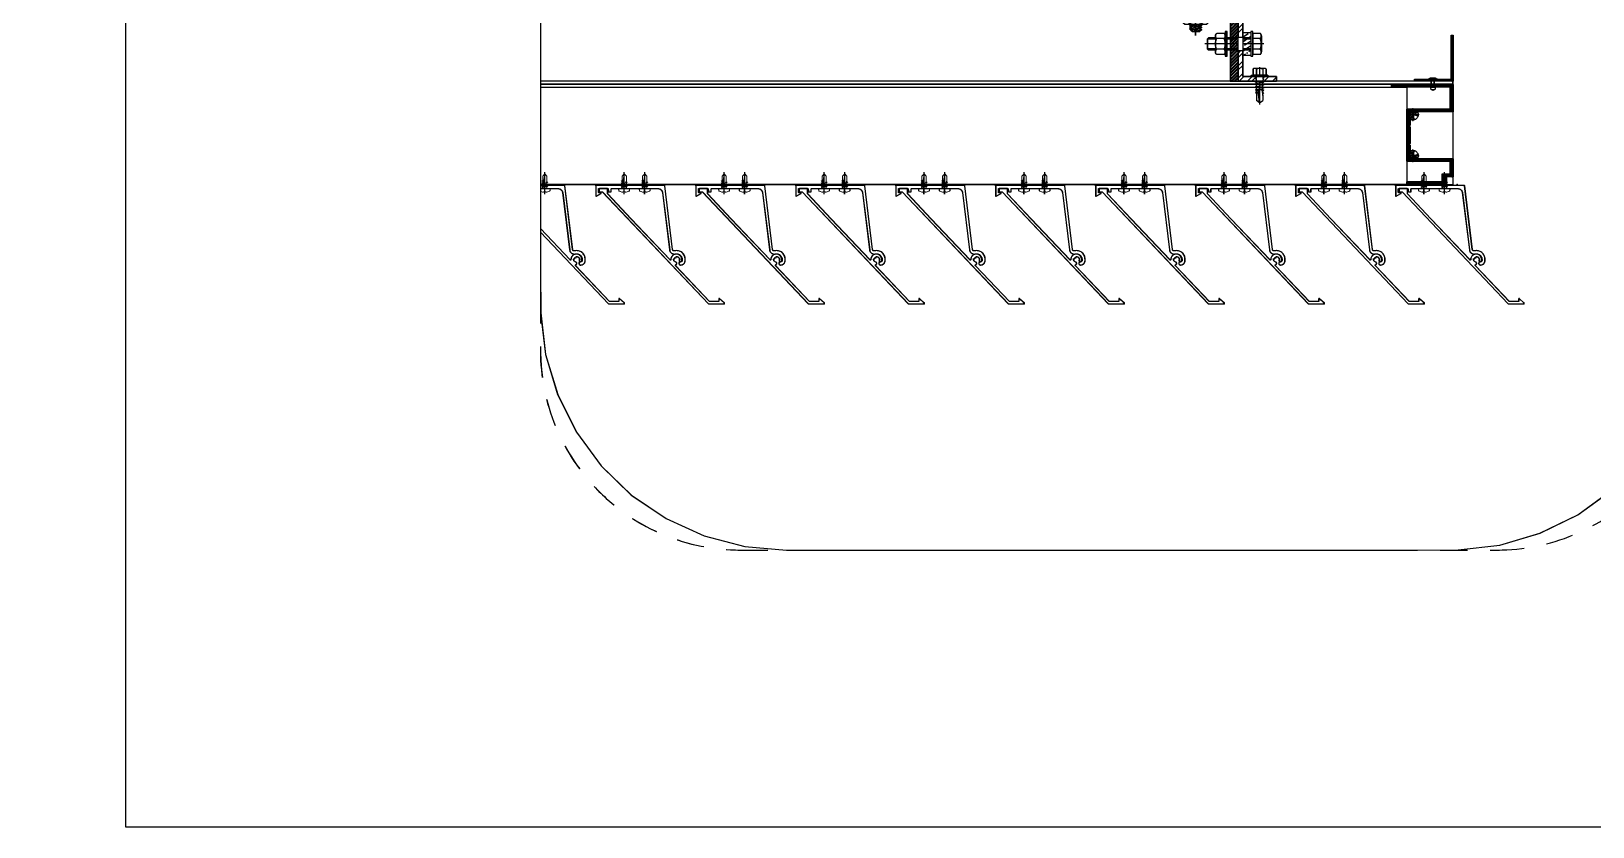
# Model space of a CAD drawing. Header units: millimetres. Extents: x -4391136 to -1798569, y -886572 to -291056.
# Drawn here: x -2094128 to -2093113, y -387068 to -386550 of the extents above; entities that cross this region are included whole.
import ezdxf
from ezdxf.xclip import XClip

# ---------------------------------------------------------------- set-up
doc = ezdxf.new("R2010")
doc.units = ezdxf.units.MM
doc.header["$XCLIPFRAME"] = 0
for name, pattern in [('CENTER', [50.8, 31.75, -6.35, 6.35, -6.35]), ('HIDDEN', [0.375, 0.25, -0.125]), ('TA_HL_005.00000', [32.5, 17.75, -14.75])]:
    doc.linetypes.add(name, pattern=pattern)
doc.layers.get('Defpoints').update_dxf_attribs({"color": 250})
for name, color, linetype, plot in [('000 - 0_SYM_DWG_BUBBLE_DEF_SUB', 250, 'Continuous', False), ('010 - ASPG_EXTR_DEF_SUB', 250, 'Continuous', False), ('010 - ASPG_FASTERN_DEF_SUB', 250, 'Continuous', False)]:
    doc.layers.add(name, color=color, linetype=linetype, plot=plot)
for name, color, linetype in [('000 - 0_SYM_DWG_GRID-BUBBLE_MAIN_COLOR_6', 6, 'Continuous'), ('000 - CONCRETE_COL_CUT_COLOR_1', 1, 'Continuous'), ('000 - CONCRETE_COL_HATCH_', 251, 'Continuous'), ('000 - CONCRETE_COL_WIPEOUT_', 250, 'Continuous'), ('000 - CONCRETE_PRECAST_CUT_COLOR_4', 4, 'Continuous'), ('000 - STRUCTURE_STEEL_ACCESORIES_MAIN_COLOR_2', 1, 'Continuous'), ('000 - STRUCTURE_STEEL_ACCESORIES_WIPEOUT_', 250, 'Continuous'), ('009 - AHP_06_FASTERN_MAIN_COLOR_1', 1, 'Continuous'), ('010 - ASPG_ACCESSORIES_HATCH_', 251, 'Continuous'), ('010 - ASPG_ACCESSORIES_MAIN_COLOR_1', 1, 'Continuous'), ('010 - ASPG_ACCESSORIES_SUB_COLOR_1', 2, 'Continuous'), ('010 - ASPG_ACCESSORIES_SUB_COLOR_2', 2, 'Continuous'), ('010 - ASPG_ACCESSORIES_SYMBOL_', 251, 'Continuous'), ('010 - ASPG_ACCESSORIES_WIPEOUT_', 250, 'Continuous'), ('010 - ASPG_EXTR_MAIN_COLOR_2', 2, 'Continuous'), ('010 - ASPG_FASTERN_HIDDEN_', 251, 'Continuous'), ('010 - ASPG_FASTERN_MAIN_COLOR_1', 1, 'Continuous'), ('010 - ASPG_FASTERN_SUB_COLOR_2', 2, 'Continuous'), ('010 - ASPG_FLASHING_HATCH_', 251, 'Continuous'), ('010 - ASPG_FLASHING_MAIN_COLOR_5', 5, 'Continuous'), ('010 - ASPG_FLASHING_WIPEOUT_', 250, 'Continuous'), ('010 - ASPG_FRAMING_CUT_COLOR_4', 4, 'Continuous'), ('010 - ASPG_FRAMING_HATCH_', 251, 'Continuous'), ('010 - ASPG_FRAMING_MAIN_COLOR_2', 2, 'Continuous'), ('010 - ASPG_FRAMING_SUB_COLOR_2', 2, 'Continuous'), ('010 - ASPG_FRAMING_WIPEOUT_', 250, 'Continuous'), ('BOLT & SCREW', 251, 'Continuous'), ('Center Line', 1, 'CENTER')]:
    doc.layers.add(name, color=color, linetype=linetype)
doc.layers.add('12-GRID', color=1, linetype='CENTER', lineweight=13)
doc.layers.add('SCREW', color=8, linetype='Continuous', lineweight=5)
pattern_1 = [(45, (68845973.911, -106253.634), (-4.0411152545, 4.0411152545), []), (45, (68845976.6053, -106253.634), (-4.0411152545, 4.0411152545), [])]

# ---------------------------------------------------------------- blocks, each defined once
blk = doc.blocks.new('*U3209')
at = {"layer": '000 - CONCRETE_COL_HATCH_'}
h = blk.add_hatch(dxfattribs=at)
h.set_pattern_fill('AR-CONC', color=256, scale=0.04)
h.set_pattern_definition([(50, (-3855.6627, -797166.8257), (7.28738676, -0.63756342), [0.762, -8.382]), (355, (-3855.663, -797166.826), (-1.40973686, 7.64227381), [0.6096, -6.70562337]), (100.4514447, (-3855.0554, -797166.879), (5.877649884, 7.004710076), [0.64760035, -7.123609784]), (46.1842, (-3855.663, -797164.794), (10.84316164, -1.68169312), [1.143, -12.573]), (96.6355576, (-3854.759, -797164.934), (9.49616536, 9.89704498), [0.97140093, -10.68542433]), (351.1841512, (-3855.663, -797164.794), (9.49616536, 9.89704498), [0.91439868, -10.05838928]), (21, (-3854.6467, -797165.3017), (6.06457565, -4.090607927), [0.762, -8.382]), (326, (-3854.647, -797165.302), (2.472081134, 7.367518645), [0.6096, -6.7056]), (71.451445, (-3854.141, -797165.6426), (8.53665677, 3.276910755), [0.64760035, -7.123597504]), (37.5, (-3855.6627, -797166.8257), (0.12354413, 3.382201555), [0, -6.62432, 0, -6.8072, 0, -6.731]), (7.5, (-3855.6627, -797166.8257), (2.6727865, 4.007222993), [0, -3.88112, 0, -6.47192, 0, -2.5654]), (327.5, (-3857.9283, -797166.8257), (5.423623807, -0.22914976), [0, -2.54, 0, -7.9248, 0, -10.5156]), (317.5, (-3858.9443, -797166.8257), (5.925167255, 1.01705964), [0, -3.302, 0, -5.26288, 0, -7.4676])])
h.paths.add_polyline_path([(0, 0), (-150, 0), (-150, 40), (-190, 40), (-200, 50), (-178.2, 125.9), (-162.6, 213.2), (-153.1, 301.4), (-150, 390), (-153.1, 478.6), (-162.6, 566.8), (-178.2, 654.1), (-200, 740), (-178.2, 825.9), (-162.6, 913.2), (-153.1, 1001.4), (-150, 1090), (-153.1, 1178.6), (-162.6, 1266.8), (-178.2, 1354.1), (-200, 1430), (-190, 1440), (-150, 1440), (-150, 1480), (0, 1480)])
at = {"layer": '000 - CONCRETE_COL_CUT_COLOR_1', "color": 0, "lineweight": -2}
blk.add_lwpolyline([(-200, 740), (-178.2, 825.9), (-162.6, 913.2), (-153.1, 1001.4), (-150, 1090), (-153.1, 1178.6), (-162.6, 1266.8), (-178.2, 1354.1), (-200, 1430), (-190, 1440), (-150, 1440), (-150, 1480), (0, 1480), (0, 1480), (0, 1480), (0, 1480), (0, 1480), (0, 1480), (0, 1480), (0, 1480), (0, 1480), (0, 1480), (0, 1480), (0, 1480), (0, 1480), (0, 1480), (0, 1480), (0, 1480), (0, 1480), (0, 1480), (0, 1480), (0, 1480), (0, 1480), (0, 1480), (0, 1480), (0, 1480), (0, 0)], dxfattribs=at)
blk = doc.blocks.new('NOM TYP FLASHING_20260701-111033_PRECAST_DETAIL')
at = {"layer": '000 - CONCRETE_PRECAST_CUT_COLOR_4', "rotation": 90}
blk.add_blockref('*U3209', (23.1, -259), dxfattribs=at)
blk = doc.blocks.new('*U3395')
at = {"layer": '12-GRID', "color": 8, "linetype": 'CENTER'}
for p, q in [((0, -6.2), (0, 2.2)), ((-4.2, -2), (4.2, -2))]:
    blk.add_line(p, q, dxfattribs=at)
at = {"layer": 'BOLT & SCREW'}
for p, q in [((-0.6, -1.8), (-1.8, -1.6)), ((-0.6, -2.2), (-1.8, -2.4)), ((-0.5, -1.8), (-0.9, -1.6)), ((-0.5, -2.2), (-0.9, -2.4)), ((-0.2, -1.4), (-0.4, -0.2)), ((-0.2, -1.5), (-0.4, -1.1)), ((-0.2, -2.5), (-0.4, -2.9)), ((-0.2, -2.6), (-0.4, -3.8)), ((0.2, -1.4), (0.4, -0.2)), ((0.2, -1.5), (0.4, -1.1)), ((0.4, -2.9), (0.2, -2.5)), ((0.2, -2.6), (0.4, -3.8)), ((0.5, -1.8), (0.9, -1.6)), ((0.5, -2.2), (0.9, -2.4)), ((0.6, -1.8), (1.8, -1.6)), ((0.6, -2.2), (1.8, -2.4))]:
    blk.add_line(p, q, dxfattribs=at)
for points in [[(-1.8, -1.6), (-0.9, -1.6, 0.414214), (-0.4, -1.1), (-0.4, -0.2), (0.4, -0.2), (0.4, -1.1, 0.414214), (0.9, -1.6), (1.8, -1.6), (1.8, -2.4), (0.9, -2.4, 0.414214), (0.4, -2.9), (0.4, -3.8), (-0.4, -3.8), (-0.4, -2.9, 0.414214), (-0.9, -2.4), (-1.8, -2.4)], [(0.2, -2.5, -0.414214), (0.5, -2.2), (0.6, -2.2), (0.6, -1.8), (0.5, -1.8, -0.414214), (0.2, -1.5), (0.2, -1.4), (-0.2, -1.4), (-0.2, -1.5, -0.414214), (-0.5, -1.8), (-0.6, -1.8), (-0.6, -2.2), (-0.5, -2.2, -0.414214), (-0.2, -2.5), (-0.2, -2.6), (0.2, -2.6)]]:
    blk.add_lwpolyline(points, format="xyb", close=True, dxfattribs=at)
blk.add_circle((0, -2), 3.5, dxfattribs=at)
blk = doc.blocks.new('000_ASPG_TYP_FILES_20260218-010703_FRAME_EXTR_')
at = {"layer": '010 - ASPG_FRAMING_HATCH_'}
h = blk.add_hatch(dxfattribs=at)
h.set_pattern_fill('ANSI32', color=256, scale=0.1, angle=180)
edge = h.paths.add_edge_path()
edge.add_line((2, 16), (2, 2))
edge.add_line((2, 2), (39.7, 2))
edge.add_arc((39.7, 1.7), 0.3, 0, 90, ccw=False)
edge.add_line((40, 1.7), (40, 0.3))
edge.add_arc((39.7, 0.3), 0.3, -90, 0, ccw=False)
edge.add_line((39.7, 0), (0.3, 0))
edge.add_arc((0.3, 0.3), 0.3, 180, 270, ccw=False)
edge.add_line((0, 0.3), (0, 17.7))
edge.add_arc((0.3, 17.7), 0.3, 90, 180, ccw=False)
edge.add_line((0.3, 18), (22.6, 18))
edge.add_arc((22.6, 18.5), 0.5, 270, 380.2095)
edge.add_arc((26.2, 19.8), 3.35, 182.0638, 200.2095, ccw=False)
edge.add_arc((23.6, 19.7), 0.76, 2.0638, 182.0638, ccw=False)
edge.add_arc((26.2, 19.8), 1.83, 182.0638, 447.9362)
edge.add_arc((26.3, 22.4), 0.76, 87.9362, 267.9362, ccw=False)
edge.add_arc((26.2, 19.8), 3.35, 69.7905, 87.9362, ccw=False)
edge.add_arc((27.5, 23.4), 0.5, 249.7905, 360)
edge.add_line((28, 23.4), (28, 26.7))
edge.add_line((28, 26.7), (28.5, 27.2))
edge.add_line((28.5, 27.2), (28, 27.7))
edge.add_line((28, 27.7), (28, 38.6))
edge.add_line((28, 38.6), (28.5, 39.1))
edge.add_line((28.5, 39.1), (28, 39.6))
edge.add_line((28, 39.6), (28, 42.9))
edge.add_arc((27.5, 42.9), 0.5, 0, 110.2095)
edge.add_arc((26.2, 46.5), 3.35, 272.0638, 290.2095, ccw=False)
edge.add_arc((26.3, 43.9), 0.76, 92.0638, 272.0638, ccw=False)
edge.add_arc((26.2, 46.5), 1.83, 272.0638, 537.9362)
edge.add_arc((23.6, 46.6), 0.76, 177.9362, 357.9362, ccw=False)
edge.add_arc((26.2, 46.5), 3.35, 159.7905, 177.9362, ccw=False)
edge.add_arc((22.6, 47.8), 0.5, 339.7905, 450)
edge.add_line((22.6, 48.3), (0.3, 48.3))
edge.add_arc((0.3, 48.6), 0.3, 180, 270, ccw=False)
edge.add_line((0, 48.6), (0, 60))
edge.add_arc((0.3, 60), 0.3, 90, 180, ccw=False)
edge.add_line((0.3, 60.3), (5, 60.3))
edge.add_line((5, 60.3), (5, 65))
edge.add_arc((5.3, 65), 0.3, 90, 180, ccw=False)
edge.add_line((5.3, 65.3), (30, 65.3))
edge.add_line((30, 65.3), (30, 63.6))
edge.add_arc((29.7, 63.6), 0.3, -90, 0, ccw=False)
edge.add_line((29.7, 63.3), (7.3, 63.3))
edge.add_arc((7.3, 63), 0.3, 90, 180)
edge.add_line((7, 63), (7, 58.3))
edge.add_line((7, 58.3), (2.3, 58.3))
edge.add_arc((2.3, 58), 0.3, 90, 180)
edge.add_line((2, 58), (2, 50.6))
edge.add_arc((2.3, 50.6), 0.3, 180, 270)
edge.add_line((2.3, 50.3), (29.7, 50.3))
edge.add_arc((29.7, 50), 0.3, 0, 90, ccw=False)
edge.add_line((30, 50), (30, 26.7))
edge.add_line((30, 26.7), (30, 16.3))
edge.add_arc((29.7, 16.3), 0.3, -90, 0, ccw=False)
edge.add_line((29.7, 16), (2, 16))
at = {"layer": '010 - ASPG_FRAMING_CUT_COLOR_4'}
blk.add_lwpolyline([(2, 16), (2, 2), (39.7, 2, -0.414214), (40, 1.7), (40, 0.3, -0.414214), (39.7, 0), (0.3, 0, -0.414214), (0, 0.3), (0, 17.7, -0.414214), (0.3, 18), (22.6, 18, 0.52173), (23, 18.7, -0.079342), (22.8, 19.7, -1), (24.3, 19.8, 2.296346), (26.2, 21.7, -1), (26.3, 23.2, -0.079342), (27.3, 23, 0.52173), (28, 23.4), (28, 26.7), (28.5, 27.2), (28, 27.7), (28, 38.6), (28.5, 39.1), (28, 39.6), (28, 42.9, 0.52173), (27.3, 43.3, -0.079342), (26.3, 43.1, -1), (26.2, 44.6, 2.296346), (24.3, 46.5, -1), (22.8, 46.6, -0.079342), (23, 47.6, 0.52173), (22.6, 48.3), (0.3, 48.3, -0.414214), (0, 48.6), (0, 60, -0.414214), (0.3, 60.3), (5, 60.3), (5, 65, -0.414214), (5.3, 65.3), (30, 65.3), (30, 63.6, -0.414214), (29.7, 63.3), (7.3, 63.3, 0.414214), (7, 63), (7, 58.3), (2.3, 58.3, 0.414214), (2, 58), (2, 50.6, 0.414214), (2.3, 50.3), (29.7, 50.3, -0.414214), (30, 50), (30, 26.7), (30, 16.3, -0.414214), (29.7, 16)], format="xyb", close=True, dxfattribs=at)
for p in [(26.2, 48.5), (26.2, 21.8)]:
    blk.add_blockref('*U3395', p)
blk = doc.blocks.new('PZG35-9D5')
at = {"layer": 'Center Line'}
blk.add_line((0, 3.7), (0, -10.5), dxfattribs=at)
at = {"layer": 'SCREW', "color": 8}
for p, q in [((-1.4, 0), (-1.4, -1.1)), ((1.4, 0), (1.4, -0.6)), ((-1.9, -1.4), (1.9, -0.9)), ((-1.9, -1.4), (-1.4, -1.1)), ((-1.9, -1.4), (-1.4, -1.7)), ((-1.9, -2.7), (1.9, -2.2)), ((-1.9, -2.7), (-1.4, -2.4)), ((-1.9, -2.7), (-1.4, -3)), ((-1.9, -4), (-1.4, -3.7)), ((-1.9, -4), (-1, -3.9)), ((-1.9, -4), (-1.4, -4.3)), ((-1.4, -1.1), (1.4, -0.6)), ((-1.4, -1.7), (1.4, -1.2)), ((-1.4, -1.7), (-1.4, -2.4)), ((-1.4, -2.4), (1.4, -1.9)), ((-1.4, -3), (1.4, -2.5)), ((-1.4, -3), (-1.4, -3.7)), ((-1.4, -3.7), (-0.8, -3.6)), ((-1.4, -4.3), (-1.4, -8.1)), ((-1.4, -4.3), (-1.2, -4.3)), ((0, -9.5), (-1.4, -8.1)), ((0, -9.5), (1.4, -8.1)), ((0.6, -3.3), (1.4, -3.2)), ((0.7, -3.7), (1.9, -3.5)), ((0.7, -3.9), (1.4, -3.8)), ((0.7, -4.6), (1.4, -4.5)), ((0.7, -5), (1.9, -4.8)), ((0.7, -5.2), (1.4, -5.1)), ((1.9, -0.9), (1.4, -0.6)), ((1.9, -0.9), (1.4, -1.2)), ((1.4, -1.2), (1.4, -1.9)), ((1.9, -2.2), (1.4, -1.9)), ((1.9, -2.2), (1.4, -2.5)), ((1.4, -2.5), (1.4, -3.2)), ((1.9, -3.5), (1.4, -3.2)), ((1.9, -3.5), (1.4, -3.8)), ((1.4, -3.8), (1.4, -4.5)), ((1.9, -4.8), (1.4, -4.5)), ((1.9, -4.8), (1.4, -5.1)), ((1.4, -5.1), (1.4, -8.1))]:
    blk.add_line(p, q, dxfattribs=at)
blk.add_lwpolyline([(0, -9.5), (0.7, -5.2), (0.7, -3.6, 0.417657), (0.4, -3.3, 0.108102), (-0.8, -3.6), (-1.4, -4.7)], format="xyb", dxfattribs=at)
blk = doc.blocks.new('*U3396')
at = {"layer": 'SCREW', "color": 6}
blk.add_lwpolyline([(3, 1.8, 0.09906), (0.8, 2.5), (0.8, 2.3), (-0.8, 2.3), (-0.8, 2.5, 0.09906), (-3, 1.8, 0.266588), (-3.5, 1), (-3.5, 0.2, 0.414214), (-3.3, 0), (3.3, 0, 0.414214), (3.5, 0.2), (3.5, 1, 0.266588)], format="xyb", close=True, dxfattribs=at)
at = {"layer": 'SCREW'}
blk.add_blockref('PZG35-9D5', (0, 0), dxfattribs=at)
blk = doc.blocks.new('*U3399')
blk.add_point((0, 0))
at = {"layer": '010 - ASPG_ACCESSORIES_MAIN_COLOR_1'}
blk.add_lwpolyline([(-39.7, -0.6, 0.414214), (-40, -0.9), (-40, -7.4, 0.57735), (-39.7, -7.6), (-36.6, -5.8, 0.767327), (-36.8, -5.3), (-37.9, -5.3, -0.414214), (-38.2, -5), (-38.2, -2.8, -0.414214), (-38, -2.6), (-32.2, -2.6, -0.388879), (-32, -2.8), (-31.8, -4.3, 0.388879), (-31.3, -4.8), (-30.3, -4.8, 0.414214), (-30, -4.5), (-30, -2.9, -0.414214), (-29.7, -2.6), (0.4, -2.6, -0.378969), (3.4, -5.2), (8, -42.5, 0.446593), (11.6, -45.1, -0.489802), (16.1, -48.7), (16.1, -49.4, -0.18248), (15.8, -50, -0.267949), (15.3, -50.2, 1.122115), (15.1, -52.3, 0.405004), (18.1, -49.4), (18.1, -48.7, 0.489805), (11.2, -43.1, -0.446597), (9.9, -42.3), (4.9, -0.8, 0.364176), (4.6, -0.6)], format="xyb", close=True, dxfattribs=at)
at = {"layer": '010 - ASPG_EXTR_DEF_SUB'}
for p in [(-40, -0.5), (43.4, -76.9), (43.4, -77.5)]:
    blk.add_point(p, dxfattribs=at)
at = {"layer": '010 - ASPG_EXTR_MAIN_COLOR_2'}
blk.add_lwpolyline([(11.4, -48.2), (11.5, -47.4), (12.2, -47.6), (12.3, -46.8, -0.535538), (14.2, -49.2, 0.991572), (15.7, -49.6, 1.157025), (8.8, -48.8, -0.688558), (8.3, -49), (-17.1, -22.2), (-32.3, -6.1), (-32.3, -2.9, 0.414312), (-32.6, -2.6), (-37.5, -2.6, 0.414116), (-37.8, -2.9), (-37.8, -4.3, 0.414214), (-37.5, -4.6), (-36, -4.6, -0.205895), (-35.8, -4.7), (33.2, -77.5), (43.1, -77.5, 0.668179), (43.4, -77), (40.5, -74.2, 0.668179), (40, -74.4), (40, -76), (33.9, -76), (11.9, -52.8, -0.558354), (12.1, -52, 0.766275), (12, -50.4, -0.438583), (10.7, -48.1)], format="xyb", close=True, dxfattribs=at)
at = {"layer": 'SCREW', "rotation": 180}
for p in [(-21.6, -2.5), (-8.2, -2.5)]:
    blk.add_blockref('*U3396', p, dxfattribs=at)
blk = doc.blocks.new('*U3203')
blk.add_wipeout([(1397.3, 4), (60, 4), (60, 69.3), (1397.3, 69.3)]).dxf.layer = '010 - ASPG_FRAMING_WIPEOUT_'
at = {"layer": '010 - ASPG_FRAMING_MAIN_COLOR_2'}
blk.add_lwpolyline([(1367.3, 69.3), (90, 69.3), (90, 6), (1367.3, 6)], close=True, dxfattribs=at)
at = {"layer": '010 - ASPG_FRAMING_SUB_COLOR_2'}
for points in [[(1397.3, 4), (60, 4), (60, 69.3), (1397.3, 69.3)], [(60, 2), (60, 4), (1397.3, 4), (1397.3, 2)]]:
    blk.add_lwpolyline(points, close=True, dxfattribs=at)
at = {"color": 1, "xscale": -1, "rotation": 180}
for p in [(815, 69.3), (880, 69.3), (945, 69.3), (1010, 69.3), (1075, 69.3), (1140, 69.3), (1205, 69.3), (1270, 69.3), (1335, 69.3), (1400, 69.3)]:
    blk.add_blockref('*U3399', p, dxfattribs=at)
at = {"xscale": -1}
blk.add_blockref('000_ASPG_TYP_FILES_20260218-010703_FRAME_EXTR_', (1397.3, 4), dxfattribs=at)
blk = doc.blocks.new('*U1976')
at = {"layer": '010 - ASPG_ACCESSORIES_SUB_COLOR_2'}
for p, q in [((-2.1, -1.5), (-2.1, 0)), ((2.1, -1), (2.1, 0)), ((-2.7, -1.9), (2.7, -1.4)), ((-2.7, -1.9), (-2.1, -1.5)), ((-2.7, -1.9), (-2.1, -2.3)), ((-2.7, -3.7), (2.7, -3.2)), ((-2.7, -3.7), (-2.1, -3.3)), ((-2.7, -3.7), (-2.1, -4.1)), ((-2.7, -5.5), (2.7, -5)), ((-2.7, -5.5), (2.7, -5)), ((-2.7, -5.5), (-2.1, -5.1)), ((-2.7, -5.5), (-2.1, -5.1)), ((-2.7, -5.5), (-2.1, -5.9)), ((-2.7, -5.5), (-2.1, -5.9)), ((-2.7, -7.3), (2.7, -6.8)), ((-2.7, -7.3), (-2.1, -6.9)), ((-2.7, -7.3), (-2.1, -7.7)), ((-2.7, -9.1), (-2.1, -8.7)), ((-2.7, -9.1), (-1.6, -9)), ((-2.7, -9.1), (-2.1, -9.5)), ((-2.1, -1.5), (2.1, -1)), ((-2.1, -2.3), (2.1, -1.8)), ((-2.1, -3.3), (-2.1, -2.3)), ((-2.1, -3.3), (2.1, -2.8)), ((-2.1, -4.1), (2.1, -3.6)), ((-2.1, -5.1), (-2.1, -4.1)), ((-2.1, -5.1), (2.1, -4.6)), ((-2.1, -5.1), (2.1, -4.6)), ((-2.1, -5.9), (2.1, -5.4)), ((-2.1, -5.9), (2.1, -5.4)), ((-2.1, -6.9), (-2.1, -5.9)), ((-2.1, -6.9), (-2.1, -5.9)), ((-2.1, -6.9), (2.1, -6.4)), ((-2.1, -7.7), (2.1, -7.2)), ((-2.1, -8.7), (-2.1, -7.7)), ((-2.1, -8.7), (-1.1, -8.6)), ((-2.1, -9.5), (-1.6, -9.4)), ((-2.1, -10.5), (-2.1, -9.5)), ((0.4, -8.4), (2.1, -8.2)), ((0.7, -8.8), (2.7, -8.6)), ((0.7, -9.1), (2.1, -9)), ((0.7, -10.2), (2.1, -10)), ((2.7, -1.4), (2.1, -1)), ((2.7, -1.4), (2.1, -1.8)), ((2.1, -2.8), (2.1, -1.8)), ((2.7, -3.2), (2.1, -2.8)), ((2.7, -3.2), (2.1, -3.6)), ((2.1, -4.6), (2.1, -3.6)), ((2.7, -5), (2.1, -4.6)), ((2.7, -5), (2.1, -4.6)), ((2.7, -5), (2.1, -5.4)), ((2.7, -5), (2.1, -5.4)), ((2.1, -6.4), (2.1, -5.4)), ((2.1, -6.4), (2.1, -5.4)), ((2.7, -6.8), (2.1, -6.4)), ((2.7, -6.8), (2.1, -7.2)), ((2.1, -8.2), (2.1, -7.2)), ((2.7, -8.6), (2.1, -8.2)), ((2.7, -8.6), (2.1, -9)), ((2.1, -10), (2.1, -9)), ((2.7, -10.4), (2.1, -10)), ((-2.7, -10.9), (-2.1, -10.5)), ((-2.7, -10.9), (-1.8, -10.8)), ((-2.7, -10.9), (-2.1, -11.3)), ((-2.1, -10.5), (-1.8, -10.5)), ((-2.1, -11.3), (-1.9, -11.2)), ((-2.1, -12.4), (-2.1, -11.3)), ((-2.1, -12.4), (-2.1, -15.6)), ((0, -17.2), (-2.1, -15.6)), ((0, -17.2), (2.1, -15.6)), ((0.7, -10.6), (2.7, -10.4)), ((0.7, -10.9), (2.1, -10.8)), ((2.7, -10.4), (2.1, -10.8)), ((2.1, -10.8), (2.1, -15.6))]:
    blk.add_line(p, q, dxfattribs=at)
blk.add_lwpolyline([(0, -17.2), (0.7, -11.5), (0.7, -8.7, 0.417657), (0.4, -8.4, 0.070993), (-1.5, -8.7), (-2.1, -12.4)], format="xyb", dxfattribs=at)
at = {"layer": '010 - ASPG_ACCESSORIES_SYMBOL_', "linetype": 'CENTER'}
blk.add_line((0, 6.1), (0, -18.2), dxfattribs=at)
at = {"layer": '010 - ASPG_FASTERN_MAIN_COLOR_1'}
for p, q in [((-5.5, 0.5), (-5.5, 0)), ((5.5, 0), (-5.5, 0)), ((-5.2, 0.9), (-4.2, 1.2)), ((5.2, 0.9), (-5.2, 0.9)), ((-4.2, 5), (-4.2, 1.2)), ((4.2, 1.2), (-4.2, 1.2)), ((3.1, 5.5), (-3.1, 5.5)), ((-2.6, 0.9), (-2.1, 1.2)), ((-2.1, 5), (-2.1, 1.2)), ((2.1, 5), (2.1, 1.2)), ((2.4, 0.9), (2.1, 1.2)), ((4.2, 5), (4.2, 1.2)), ((5.2, 0.9), (4.2, 1.2)), ((5.5, 0.5), (5.5, 0))]:
    blk.add_line(p, q, dxfattribs=at)
for centre, radius, start, end in [((-5.2, 0.5), 0.3, 90, 180), ((-3.1, 3.9), 1.56, 48.0171, 131.9829), ((0, -0.2), 5.63, 68.2799, 111.7201), ((3.1, 3.9), 1.56, 48.0171, 131.9829), ((5.2, 0.5), 0.3, 0, 90)]:
    blk.add_arc(centre, radius, start, end, dxfattribs=at)
blk = doc.blocks.new('G$C7D677D58')
at = {"layer": '010 - ASPG_FASTERN_MAIN_COLOR_1'}
h = blk.add_hatch(dxfattribs=at)
h.set_pattern_fill('ANSI35', color=256, scale=0.02, angle=280.6768, style=0)
h.set_pattern_definition([(145.676841, (67.453535, -13.0942606), (0.00281929957, 0.00412935224), []), (145.676841, (67.4500606, -13.0949156), (0.00281929957, 0.00412935224), [0.00625, -0.00125, 0, -0.00125])])
h.paths.add_polyline_path([(0.0299, 0.0155), (0.0245, 0.0155), (0.0245, 0.0006), (0.0299, 0.0006)])
at = {"layer": '010 - ASPG_FASTERN_DEF_SUB', "ltscale": 0.1}
blk.add_line((0.0383, 0.008), (0, 0.008, 0), dxfattribs=at)
at = {"layer": '010 - ASPG_FASTERN_MAIN_COLOR_1'}
for p, q in [((0.0024, 0.012, 0), (0.0016, 0.0112, 0)), ((0.0016, 0.0048, 0), (0.0016, 0.0112, 0)), ((0.0069, 0.0112, 0), (0.0016, 0.0112, 0)), ((0.0069, 0.012, 0), (0.0024, 0.012, 0)), ((0.0069, 0.0028, 0), (0.0069, 0.0132, 0)), ((0.0125, 0.0149, 0), (0.0077, 0.0149, 0)), ((0.0125, 0.0115, 0), (0.0077, 0.0115, 0)), ((0.0133, 0, 0), (0.0133, 0.016, 0)), ((0.0133, 0.016, 0), (0.0145, 0.016, 0)), ((0.0133, 0.0028, 0), (0.0133, 0.0132, 0)), ((0.0145, 0.016, 0), (0.0145, 0, 0)), ((0.0299, 0), (0.0299, 0.016)), ((0.0299, 0.016), (0.0311, 0.016)), ((0.0311, 0.016), (0.0311, 0)), ((0.0311, 0.0011), (0.0311, 0.0149)), ((0.0359, 0.0149), (0.0311, 0.0149)), ((0.0359, 0.0115), (0.0311, 0.0115)), ((0.0367, 0.0028), (0.0367, 0.0132)), ((0.0069, 0.0048, 0), (0.0016, 0.0048, 0)), ((0.0024, 0.004, 0), (0.0016, 0.0048, 0)), ((0.0069, 0.004, 0), (0.0024, 0.004, 0)), ((0.0125, 0.0045, 0), (0.0077, 0.0045, 0)), ((0.0125, 0.0011, 0), (0.0077, 0.0011, 0)), ((0.0145, 0, 0), (0.0133, 0, 0)), ((0.0311, 0), (0.0299, 0)), ((0.0359, 0.0045), (0.0311, 0.0045)), ((0.0359, 0.0011), (0.0311, 0.0011))]:
    blk.add_line(p, q, dxfattribs=at)
at = {"layer": '010 - ASPG_FASTERN_MAIN_COLOR_1', "elevation": 0}
for points in [[(0.0077, 0.0149, 0.46188), (0.0077, 0.0115, 0.23094), (0.0077, 0.0045, 0.46188), (0.0077, 0.0011)], [(0.0125, 0.0149, -0.46188), (0.0125, 0.0115, -0.23094), (0.0125, 0.0045, -0.46188), (0.0125, 0.0011)], [(0.0359, 0.0149, -0.46188), (0.0359, 0.0115, -0.23094), (0.0359, 0.0045, -0.46188), (0.0359, 0.0011)]]:
    blk.add_lwpolyline(points, format="xyb", dxfattribs=at)
at = {"layer": '010 - ASPG_FASTERN_MAIN_COLOR_1'}
blk.add_lwpolyline([(0.0299, 0.0155), (0.0245, 0.0155), (0.0245, 0.0006), (0.0299, 0.0006)], close=True, dxfattribs=at)
at = {"layer": '010 - ASPG_FASTERN_SUB_COLOR_2', "linetype": 'HIDDEN'}
for p, q in [((0.0299, 0.012), (0.0145, 0.012, 0)), ((0.0299, 0.0112), (0.0145, 0.0112, 0)), ((0.0299, 0.0048), (0.0145, 0.0048, 0)), ((0.0299, 0.004), (0.0145, 0.004, 0))]:
    blk.add_line(p, q, dxfattribs=at)
blk = doc.blocks.new('010 - ASPG_ACCESSORIES_BRACKET_FOR_FRAME_TYPE-1_CUT-VIEW')
blk.add_wipeout([(0, 25), (0, 0), (40, 0), (40, 3), (3, 3), (3, 25)]).dxf.layer = '010 - ASPG_ACCESSORIES_WIPEOUT_'
at = {"layer": '010 - ASPG_ACCESSORIES_HATCH_'}
h = blk.add_hatch(dxfattribs=at)
h.set_pattern_fill('ANSI32', color=251, scale=0.03)
h.set_pattern_definition(pattern_1)
h.paths.add_polyline_path([(1.5, 16.1), (1.1, 16.7), (0.7, 16.1), (0, 16.1), (0, 25), (3, 25), (3, 16.1)])
h = blk.add_hatch(dxfattribs=at)
h.set_pattern_fill('ANSI32', color=251, scale=0.03)
h.set_pattern_definition(pattern_1)
h.paths.add_polyline_path([(0, 0), (0, 11.8), (0.2, 11.9), (1.2, 11.9), (1.6, 11.3), (2, 11.9), (3, 11.9), (3, 3), (19.7, 3), (19.7, 0)])
h = blk.add_hatch(dxfattribs=at)
h.set_pattern_fill('ANSI32', color=251, scale=0.03)
h.set_pattern_definition(pattern_1)
h.paths.add_polyline_path([(28.7, 0), (28.7, 3), (40, 3), (40, 0)])
at = {"layer": '010 - ASPG_ACCESSORIES_MAIN_COLOR_1'}
blk.add_lwpolyline([(0, 25), (0, 0), (40, 0), (40, 3), (3, 3), (3, 25)], close=True, dxfattribs=at)
at = {"layer": '010 - ASPG_ACCESSORIES_SUB_COLOR_1'}
for points in [[(1.5, 16.1), (1.1, 16.7), (0.7, 16.1), (0, 16.1), (0, 25), (3, 25), (3, 16.1)], [(0, 0), (0, 11.8), (0.2, 11.9), (1.2, 11.9), (1.6, 11.3), (2, 11.9), (3, 11.9), (3, 3), (19.7, 3), (19.7, 0)], [(28.7, 0), (28.7, 3), (40, 3), (40, 0)]]:
    blk.add_lwpolyline(points, close=True, dxfattribs=at)
blk = doc.blocks.new('000_ASPG_TYP_FILES_EXPANSION_BOLT_1')
at = {"layer": '010 - ASPG_FASTERN_HIDDEN_', "linetype": 'CENTER'}
blk.add_line((-15.3, 0), (74.9, 0), dxfattribs=at)
at = {"layer": '010 - ASPG_FASTERN_MAIN_COLOR_1'}
for p, q in [((-8, 7.2), (-7.4, 7.9)), ((-8, 7.2), (-8, -7.2)), ((-7.4, 7.9), (-2.2, 7.9)), ((-7.4, 3.9), (-2.2, 3.9)), ((-1.6, 7.2), (-2.2, 7.9)), ((-1.6, 7.2), (-1.6, -7.2)), ((-7.4, -7.9), (-8, -7.2)), ((-7.4, -3.9), (-2.2, -3.9)), ((-7.4, -7.9), (-2.2, -7.9)), ((-2.2, -7.9), (-1.6, -7.2))]:
    blk.add_line(p, q, dxfattribs=at)
blk.add_lwpolyline([(-1.6, -8.4), (0, -8.4), (0, 8.4), (-1.6, 8.4)], close=True, dxfattribs=at)
for centre, radius, start, end in [((-4.7, 5.9), 3.33, 143.8846, 216.1154), ((4.4, 0), 12.4, 161.4826, 198.5174), ((-4.9, 5.9), 3.33, 323.8846, 36.1154), ((-14, 0), 12.4, 341.4826, 18.5174), ((-4.7, -5.9), 3.33, 143.8846, 216.1154), ((-4.9, -5.9), 3.33, 323.8846, 36.1154)]:
    blk.add_arc(centre, radius, start, end, dxfattribs=at)
at = {"layer": '010 - ASPG_FASTERN_SUB_COLOR_2'}
for p, q in [((-13, 2), (-12.2, 2.8)), ((-13, -2), (-13, 2)), ((-11.7, 2.8), (-12.2, -2.8)), ((-12.2, 2.8), (-11.7, 2.8)), ((-10.9, 4), (-11.7, 2.8)), ((-10.9, 4), (-11.6, -4)), ((-10.3, 2.8), (-10.9, 4)), ((-10.3, 2.8), (-10.8, -2.8)), ((-9.5, 4), (-10.3, 2.8)), ((-9.5, 4), (-10.2, -4)), ((-8.9, 2.8), (-9.5, 4)), ((-8.9, 2.8), (-9.4, -2.8)), ((-8.2, 4), (-8.9, 2.8)), ((-8.2, 4), (-8.8, -4)), ((0.7, 4), (-0.1, 2.8)), ((0.7, 4), (0, -4)), ((1.3, 2.8), (0.7, 4)), ((1.3, 2.8), (0.8, -2.8)), ((2, 4), (1.3, 2.8)), ((2, 4), (1.4, -4)), ((2.6, 2.8), (2, 4)), ((2.6, 2.8), (2.2, -2.8)), ((3.4, 4), (2.6, 2.8)), ((3.4, 4), (2.7, -4)), ((4, 2.8), (3.4, 4)), ((4, 2.8), (3.5, -2.8)), ((4.8, 4), (4, 2.8)), ((4.8, 4), (4.1, -4)), ((5.4, 2.8), (4.8, 4)), ((5.4, 2.8), (4.9, -2.8)), ((6.2, 4), (5.4, 2.8)), ((6.2, 4), (5.5, -4)), ((6.8, 2.8), (6.2, 4)), ((6.8, 2.8), (6.3, -2.8)), ((7.6, 4), (6.8, 2.8)), ((7.6, 4), (6.9, -4)), ((8.2, 2.8), (7.6, 4)), ((8.2, 2.8), (7.7, -2.8)), ((9, 4), (8.2, 2.8)), ((9, 4), (8.3, -4)), ((9.6, 2.8), (9, 4)), ((9.6, 2.8), (9.1, -2.8)), ((10.4, 4), (9.6, 2.8)), ((10.4, 4), (9.7, -4)), ((11, 2.8), (10.4, 4)), ((11, 2.8), (10.5, -2.8)), ((11.7, 4), (11, 2.8)), ((11.7, 4), (11.1, -4)), ((12.3, 2.8), (11.7, 4)), ((12.3, 2.8), (11.9, -2.8)), ((13.1, 4), (12.3, 2.8)), ((13.1, 4), (12.4, -4)), ((13.1, 4), (47.5, 4)), ((47.5, 3), (47.5, 4)), ((50.5, 3), (47.5, 3)), ((50.5, 4), (60.3, 4.6)), ((50.5, 2), (50.5, 4)), ((50.5, 2), (51.5, 2)), ((50.5, -4), (50.5, 1)), ((50.7, 1.2), (51, 1.2)), ((52, 0.2), (52, -0.7)), ((52.5, 1), (52.5, 0)), ((54.7, -0.3), (55.3, 1.3)), ((55, -1.1), (55.7, 0.8)), ((56.2, 2), (57.5, 2)), ((56.7, 1.4), (57.1, 1.4)), ((58.1, 0.5), (58.2, -0.8)), ((58.5, 1), (58.5, 0)), ((60.3, 4.6), (60.3, -1.1)), ((67.5, 4), (60.3, 3.3)), ((67.5, -4), (67.5, 4)), ((-13, -2), (-12.2, -2.8)), ((-11.6, -4), (-12.2, -2.8)), ((-10.8, -2.8), (-11.6, -4)), ((-10.2, -4), (-10.8, -2.8)), ((-9.4, -2.8), (-10.2, -4)), ((-8.8, -4), (-9.4, -2.8)), ((-8, -2.8), (-8.8, -4)), ((0.8, -2.8), (0, -4)), ((1.4, -4), (0.8, -2.8)), ((2.2, -2.8), (1.4, -4)), ((2.7, -4), (2.2, -2.8)), ((3.5, -2.8), (2.7, -4)), ((4.1, -4), (3.5, -2.8)), ((4.9, -2.8), (4.1, -4)), ((5.5, -4), (4.9, -2.8)), ((6.3, -2.8), (5.5, -4)), ((6.9, -4), (6.3, -2.8)), ((7.7, -2.8), (6.9, -4)), ((8.3, -4), (7.7, -2.8)), ((9.1, -2.8), (8.3, -4)), ((9.7, -4), (9.1, -2.8)), ((10.5, -2.8), (9.7, -4)), ((11.1, -4), (10.5, -2.8)), ((11.9, -2.8), (11.1, -4)), ((12.4, -4), (11.9, -2.8)), ((12.5, -4), (47.5, -4)), ((47.5, -4), (47.5, -3)), ((47.5, -3), (50.5, -3)), ((60.3, -4.7), (50.5, -4)), ((53, -1.7), (54.1, -1.7)), ((53.5, -1), (53.8, -1)), ((59.2, -1.7), (60.3, -1.7)), ((59.5, -1), (60.3, -1.1)), ((60.3, -1.7), (60.3, -4.7)), ((60.3, -3.3), (67.5, -4))]:
    blk.add_line(p, q, dxfattribs=at)
for centre, start, end in [((51, 0.2), 0, 121.9394), ((51.5, 1), 0, 90), ((56.2, 1), 90, 161.5651), ((56.7, 0.4), 90, 159.1163), ((57.1, 0.4), 3.0186, 90), ((57.5, 1), 0, 90), ((53, -0.7), 180, 270), ((53.5, 0), 180, 270), ((53.8, 0), 270, 341.5651), ((54.1, -0.7), 270, 339.1163), ((59.2, -0.7), 183.0186, 270), ((59.5, 0), 180, 267.8255)]:
    blk.add_arc(centre, 1, start, end, dxfattribs=at)
blk = doc.blocks.new('*U3067')
at = {"xscale": -1, "rotation": 270}
blk.add_blockref('*U1976', (3, -19), dxfattribs=at)
blk.add_wipeout([(45, 45), (45, 0), (0, 0), (0, -5), (50, -5), (50, 45)]).dxf.layer = '000 - STRUCTURE_STEEL_ACCESORIES_WIPEOUT_'
at = {"layer": '010 - ASPG_ACCESSORIES_HATCH_'}
h = blk.add_hatch(dxfattribs=at)
h.set_pattern_fill('ANSI32', color=251, scale=0.03, angle=-90)
h.set_pattern_definition([(315, (-106132.4893, -14494268.6785), (1.01027881362, 1.01027881362), []), (315, (-106132.4893, -14494269.352), (1.01027881362, 1.01027881362), [])])
h.paths.add_polyline_path([(45, 45), (45, 0), (0, 0), (0, -5), (50, -5), (50, 45)])
at = {"layer": '000 - STRUCTURE_STEEL_ACCESORIES_MAIN_COLOR_2'}
blk.add_lwpolyline([(45, 45), (45, 0), (0, 0), (0, -5), (50, -5), (50, 45)], close=True, dxfattribs=at)
blk.add_blockref('000_ASPG_TYP_FILES_EXPANSION_BOLT_1', (45, 22.5))
at = {"xscale": -1000, "yscale": 1000, "zscale": 1000, "rotation": 90}
blk.add_blockref('G$C7D677D58', (32.2, 16.5, 0), dxfattribs=at)
at = {"xscale": -1, "rotation": 180}
blk.add_blockref('010 - ASPG_ACCESSORIES_BRACKET_FOR_FRAME_TYPE-1_CUT-VIEW', (0, -5), dxfattribs=at)
blk = doc.blocks.new('*U3200')
at = {"layer": '009 - AHP_06_FASTERN_MAIN_COLOR_1'}
for p, q in [((5.2, 1), (0, 1)), ((5.2, -1), (0, -1))]:
    blk.add_line(p, q, dxfattribs=at)
blk.add_lwpolyline([(-1, -1.5), (-1, 1.5), (0, 3), (0, -3)], close=True, dxfattribs=at)
blk.add_lwpolyline([(6.7, -1), (6.7, 1, -0.5), (6.7, -1, -0.666667), (5.2, -1), (5.2, 1, -0.666667), (6.7, 1)], format="xyb", dxfattribs=at)
blk = doc.blocks.new('NOM TYP FLASHING_20260701-111116_CORNER_DETAIL')
blk.add_wipeout([(408.3, -283.8), (432.1, -283.8), (432.1, -255), (433.3, -255), (433.3, -285), (408.3, -285)]).dxf.layer = '010 - ASPG_FLASHING_WIPEOUT_'
at = {"xscale": -1, "rotation": 180}
blk.add_blockref('*U3203', (-964, -283), dxfattribs=at)
at = {"layer": '010 - ASPG_FLASHING_HATCH_'}
h = blk.add_hatch(dxfattribs=at)
h.set_pattern_fill('ANSI32', color=256, scale=0.01)
h.set_pattern_definition([(45, (-26803.43675, -5843.49846), (-0.0673519209, 0.0673519209), []), (45, (-26803.39185, -5843.49846), (-0.0673519209, 0.0673519209), [])])
h.paths.add_polyline_path([(408.3, -283.8), (432.1, -283.8), (432.1, -255), (433.3, -255), (433.3, -285), (408.3, -285)])
at = {"layer": '010 - ASPG_FLASHING_MAIN_COLOR_5'}
blk.add_lwpolyline([(408.3, -283.8), (432.1, -283.8), (432.1, -255), (433.3, -255), (433.3, -285), (408.3, -285)], close=True, dxfattribs=at)
for name, p, rotation in [('*U3067', (288.5, -285), 90), ('*U3200', (420.2, -283.8), 270)]:
    blk.add_blockref(name, p, dxfattribs=dict(rotation=rotation))
blk = doc.blocks.new('TYPICAL DETAIL 1 - 2')
ref = blk.add_blockref('NOM TYP FLASHING_20260701-111116_CORNER_DETAIL', (429.9, 770))
XClip(ref).set_block_clipping_path([(0, -589.9875053108), (27.2919534471, -589.9875053108), (54.5839068942, -589.9875053108), (81.8758603413, -589.9875053108), (109.1678137884, -589.9875053108), (136.4597672356, -589.9875053108), (163.7517206827, -589.9875053108), (191.0436741298, -589.9875053108), (218.3356275769, -589.9875053108), (245.627581024, -589.9875053108), (272.9195344711, -589.9875053108), (300.2114879182, -589.9875053108), (327.5034413653, -589.9875053108), (354.7953948124, -589.9875053108), (382.0873482595, -589.9875053108), (409.3793017066, -589.9875053108), (436.6705723637, -589.9180108657), (463.7501446907, -586.796594817), (489.9068648408, -579.1237552802), (514.3815273951, -567.1221983638), (536.4637490821, -551.140272293), (555.5125878316, -531.6418565148), (570.9751462805, -509.1928974793), (582.4026197585, -484.4449819009), (589.4633229573, -458.1164242893), (591.9523171805, -430.9714176892), (591.9553424702, -403.6794704434), (591.9553424702, -376.3875169963), (591.9553424702, -349.0955635492), (591.9553424702, -321.8036101021), (591.9553424702, -294.511656655), (591.9553424702, -267.2197032079), (591.9553424702, -239.9277497608), (591.9553424702, -212.6357963137), (591.9553424702, -185.3438428665), (591.9553424702, -158.0518894194), (591.9553424702, -130.7599359723), (591.9553424702, -103.4679825252), (591.9553424702, -76.1760290781), (591.9553424702, -48.884075631), (591.9553424702, -21.5921221839), (591.8538279678, 5.6986257632), (588.5659463989, 32.7584910687), (580.7324024361, 58.8675328847), (568.5805666743, 83.267929668), (552.4631492204, 105.25145373), (532.8479621929, 124.1800277239), (510.304341357, 139.5042450015), (485.4866210099, 150.7793162801), (459.1151417624, 157.6779797639), (431.9553424702, 160), (404.6633890231, 160), (377.371435576, 160), (350.0794821289, 160), (322.7875286818, 160), (295.4955752347, 160), (268.2036217876, 160), (240.9116683405, 160), (213.6197148934, 160), (186.3277614463, 160), (159.0358079992, 160), (131.7438545521, 160), (104.451901105, 160), (77.1599476578, 160), (49.8679942107, 160), (22.5760407636, 160), (-4.7152298934, 159.9305055549), (-31.7948022205, 156.8090895062), (-57.9515223705, 149.1362499694), (-82.4261849248, 137.134693053), (-104.5084066118, 121.1527669822), (-123.5572453614, 101.654351204), (-139.0198038102, 79.2053921685), (-150.4472772882, 54.4574765901), (-157.507980487, 28.1289189785), (-159.9969747102, 0.9839123784), (-160, -26.3080348674), (-160, -53.5999883145), (-160, -80.8919417616), (-160, -108.1838952087), (-160, -135.4758486558), (-160, -162.7678021029), (-160, -190.05975555), (-160, -217.3517089971), (-160, -244.6436624442), (-160, -271.9356158914), (-160, -299.2275693385), (-160, -326.5195227856), (-160, -353.8114762327), (-160, -381.1034296798), (-160, -408.3953831269), (-159.8984854975, -435.686131074), (-156.6106039286, -462.7459963795), (-148.7770599658, -488.8550381955), (-136.625224204, -513.2554349788), (-120.5078067501, -535.2389590408), (-100.8926197227, -554.1675330347), (-78.3489988868, -569.4917503123), (-53.5312785397, -580.7668215909), (-27.1597992921, -587.6654850747)])
ref = blk.add_blockref('NOM TYP FLASHING_20260701-111033_PRECAST_DETAIL', (1721.5, 770))
XClip(ref).set_block_clipping_path([(0, -589.9875053108), (27.2919534471, -589.9875053108), (54.5839068942, -589.9875053108), (81.8758603413, -589.9875053108), (109.1678137884, -589.9875053108), (136.4597672356, -589.9875053108), (163.7517206827, -589.9875053108), (191.0436741298, -589.9875053108), (218.3356275769, -589.9875053108), (245.627581024, -589.9875053108), (272.9195344711, -589.9875053108), (300.2114879182, -589.9875053108), (327.5034413653, -589.9875053108), (354.7953948124, -589.9875053108), (382.0873482595, -589.9875053108), (409.3793017066, -589.9875053108), (436.6705723637, -589.9180108657), (463.7501446907, -586.796594817), (489.9068648408, -579.1237552802), (514.3815273951, -567.1221983638), (536.4637490821, -551.140272293), (555.5125878316, -531.6418565148), (570.9751462805, -509.1928974793), (582.4026197585, -484.4449819009), (589.4633229573, -458.1164242893), (591.9523171805, -430.9714176892), (591.9553424702, -403.6794704434), (591.9553424702, -376.3875169963), (591.9553424702, -349.0955635492), (591.9553424702, -321.8036101021), (591.9553424702, -294.511656655), (591.9553424702, -267.2197032079), (591.9553424702, -239.9277497608), (591.9553424702, -212.6357963137), (591.9553424702, -185.3438428665), (591.9553424702, -158.0518894194), (591.9553424702, -130.7599359723), (591.9553424702, -103.4679825252), (591.9553424702, -76.1760290781), (591.9553424702, -48.884075631), (591.9553424702, -21.5921221839), (591.8538279678, 5.6986257632), (588.5659463989, 32.7584910687), (580.7324024361, 58.8675328847), (568.5805666743, 83.267929668), (552.4631492204, 105.25145373), (532.8479621929, 124.1800277239), (510.304341357, 139.5042450015), (485.4866210099, 150.7793162801), (459.1151417624, 157.6779797639), (431.9553424702, 160), (404.6633890231, 160), (377.371435576, 160), (350.0794821289, 160), (322.7875286818, 160), (295.4955752347, 160), (268.2036217876, 160), (240.9116683405, 160), (213.6197148934, 160), (186.3277614463, 160), (159.0358079992, 160), (131.7438545521, 160), (104.451901105, 160), (77.1599476578, 160), (49.8679942107, 160), (22.5760407636, 160), (-4.7152298934, 159.9305055549), (-31.7948022205, 156.8090895062), (-57.9515223705, 149.1362499694), (-82.4261849248, 137.134693053), (-104.5084066118, 121.1527669822), (-123.5572453614, 101.654351204), (-139.0198038102, 79.2053921685), (-150.4472772882, 54.4574765901), (-157.507980487, 28.1289189785), (-159.9969747102, 0.9839123784), (-160, -26.3080348674), (-160, -53.5999883145), (-160, -80.8919417616), (-160, -108.1838952087), (-160, -135.4758486558), (-160, -162.7678021029), (-160, -190.05975555), (-160, -217.3517089971), (-160, -244.6436624442), (-160, -271.9356158914), (-160, -299.2275693385), (-160, -326.5195227856), (-160, -353.8114762327), (-160, -381.1034296798), (-160, -408.3953831269), (-159.8984854975, -435.686131074), (-156.6106039286, -462.7459963795), (-148.7770599658, -488.8550381955), (-136.625224204, -513.2554349788), (-120.5078067501, -535.2389590408), (-100.8926197227, -554.1675330347), (-78.3489988868, -569.4917503123), (-53.5312785397, -580.7668215909), (-27.1597992921, -587.6654850747)])
at = {"layer": '000 - 0_SYM_DWG_BUBBLE_DEF_SUB'}
blk.add_lwpolyline([(269.9, 525.4), (269.9, 498.1), (269.9, 470.8), (269.9, 443.5), (269.9, 416.2), (269.9, 388.9), (269.9, 361.6), (270, 334.3), (273.2, 307.2), (281.1, 281.1), (293.2, 256.7), (309.3, 234.8), (329, 215.8), (351.5, 200.5), (376.3, 189.2), (402.7, 182.3), (429.9, 180), (429.9, 180), (457.1, 180), (484.4, 180), (511.7, 180), (539, 180), (566.3, 180), (593.6, 180), (620.9, 180), (648.2, 180), (675.5, 180), (702.8, 180), (730.1, 180), (757.4, 180), (784.7, 180), (811.9, 180), (839.2, 180), (866.5, 180.1), (893.6, 183.2), (919.8, 190.9), (944.2, 202.9), (966.3, 218.9)], dxfattribs=at)
at = {"layer": '000 - 0_SYM_DWG_GRID-BUBBLE_MAIN_COLOR_6', "linetype": 'TA_HL_005.00000'}
blk.add_lwpolyline([(399.9, 180), (891.8, 180, 0.414214), (1021.8, 310), (1021.8, 800, 0.414214), (891.8, 930), (399.9, 930, 0.414214), (269.9, 800), (269.9, 310, 0.414214)], format="xyb", close=True, dxfattribs=at)
at = {"layer": 'Defpoints'}
blk.add_lwpolyline([(0, 0), (1291.7, 0), (1291.7, 1110), (0, 1110)], close=True, dxfattribs=at)

msp = doc.modelspace()

# ---------------------------------------------------------------- block references
ref = msp.add_blockref('NOM TYP FLASHING_20260701-111116_CORNER_DETAIL', (-2093637.3, -386297.5))
XClip(ref).set_block_clipping_path([(0, -589.9875053108), (27.2919534471, -589.9875053108), (54.5839068942, -589.9875053108), (81.8758603413, -589.9875053108), (109.1678137884, -589.9875053108), (136.4597672356, -589.9875053108), (163.7517206827, -589.9875053108), (191.0436741298, -589.9875053108), (218.3356275769, -589.9875053108), (245.627581024, -589.9875053108), (272.9195344711, -589.9875053108), (300.2114879182, -589.9875053108), (327.5034413653, -589.9875053108), (354.7953948124, -589.9875053108), (382.0873482595, -589.9875053108), (409.3793017066, -589.9875053108), (436.6705723637, -589.9180108657), (463.7501446907, -586.796594817), (489.9068648408, -579.1237552802), (514.3815273951, -567.1221983638), (536.4637490821, -551.140272293), (555.5125878316, -531.6418565148), (570.9751462805, -509.1928974793), (582.4026197585, -484.4449819009), (589.4633229573, -458.1164242893), (591.9523171805, -430.9714176892), (591.9553424702, -403.6794704434), (591.9553424702, -376.3875169963), (591.9553424702, -349.0955635492), (591.9553424702, -321.8036101021), (591.9553424702, -294.511656655), (591.9553424702, -267.2197032079), (591.9553424702, -239.9277497608), (591.9553424702, -212.6357963137), (591.9553424702, -185.3438428665), (591.9553424702, -158.0518894194), (591.9553424702, -130.7599359723), (591.9553424702, -103.4679825252), (591.9553424702, -76.1760290781), (591.9553424702, -48.884075631), (591.9553424702, -21.5921221839), (591.8538279678, 5.6986257632), (588.5659463989, 32.7584910687), (580.7324024361, 58.8675328847), (568.5805666743, 83.267929668), (552.4631492204, 105.25145373), (532.8479621929, 124.1800277239), (510.304341357, 139.5042450015), (485.4866210099, 150.7793162801), (459.1151417624, 157.6779797639), (431.9553424702, 160), (404.6633890231, 160), (377.371435576, 160), (350.0794821289, 160), (322.7875286818, 160), (295.4955752347, 160), (268.2036217876, 160), (240.9116683405, 160), (213.6197148934, 160), (186.3277614463, 160), (159.0358079992, 160), (131.7438545521, 160), (104.451901105, 160), (77.1599476578, 160), (49.8679942107, 160), (22.5760407636, 160), (-4.7152298934, 159.9305055549), (-31.7948022205, 156.8090895062), (-57.9515223705, 149.1362499694), (-82.4261849248, 137.134693053), (-104.5084066118, 121.1527669822), (-123.5572453614, 101.654351204), (-139.0198038102, 79.2053921685), (-150.4472772882, 54.4574765901), (-157.507980487, 28.1289189785), (-159.9969747102, 0.9839123784), (-160, -26.3080348674), (-160, -53.5999883145), (-160, -80.8919417616), (-160, -108.1838952087), (-160, -135.4758486558), (-160, -162.7678021029), (-160, -190.05975555), (-160, -217.3517089971), (-160, -244.6436624442), (-160, -271.9356158914), (-160, -299.2275693385), (-160, -326.5195227856), (-160, -353.8114762327), (-160, -381.1034296798), (-160, -408.3953831269), (-159.8984854975, -435.686131074), (-156.6106039286, -462.7459963795), (-148.7770599658, -488.8550381955), (-136.625224204, -513.2554349788), (-120.5078067501, -535.2389590408), (-100.8926197227, -554.1675330347), (-78.3489988868, -569.4917503123), (-53.5312785397, -580.7668215909), (-27.1597992921, -587.6654850747)])
ref = msp.add_blockref('NOM TYP FLASHING_20260701-111033_PRECAST_DETAIL', (-2092345.6, -386297.5))
XClip(ref).set_block_clipping_path([(0, -589.9875053108), (27.2919534471, -589.9875053108), (54.5839068942, -589.9875053108), (81.8758603413, -589.9875053108), (109.1678137884, -589.9875053108), (136.4597672356, -589.9875053108), (163.7517206827, -589.9875053108), (191.0436741298, -589.9875053108), (218.3356275769, -589.9875053108), (245.627581024, -589.9875053108), (272.9195344711, -589.9875053108), (300.2114879182, -589.9875053108), (327.5034413653, -589.9875053108), (354.7953948124, -589.9875053108), (382.0873482595, -589.9875053108), (409.3793017066, -589.9875053108), (436.6705723637, -589.9180108657), (463.7501446907, -586.796594817), (489.9068648408, -579.1237552802), (514.3815273951, -567.1221983638), (536.4637490821, -551.140272293), (555.5125878316, -531.6418565148), (570.9751462805, -509.1928974793), (582.4026197585, -484.4449819009), (589.4633229573, -458.1164242893), (591.9523171805, -430.9714176892), (591.9553424702, -403.6794704434), (591.9553424702, -376.3875169963), (591.9553424702, -349.0955635492), (591.9553424702, -321.8036101021), (591.9553424702, -294.511656655), (591.9553424702, -267.2197032079), (591.9553424702, -239.9277497608), (591.9553424702, -212.6357963137), (591.9553424702, -185.3438428665), (591.9553424702, -158.0518894194), (591.9553424702, -130.7599359723), (591.9553424702, -103.4679825252), (591.9553424702, -76.1760290781), (591.9553424702, -48.884075631), (591.9553424702, -21.5921221839), (591.8538279678, 5.6986257632), (588.5659463989, 32.7584910687), (580.7324024361, 58.8675328847), (568.5805666743, 83.267929668), (552.4631492204, 105.25145373), (532.8479621929, 124.1800277239), (510.304341357, 139.5042450015), (485.4866210099, 150.7793162801), (459.1151417624, 157.6779797639), (431.9553424702, 160), (404.6633890231, 160), (377.371435576, 160), (350.0794821289, 160), (322.7875286818, 160), (295.4955752347, 160), (268.2036217876, 160), (240.9116683405, 160), (213.6197148934, 160), (186.3277614463, 160), (159.0358079992, 160), (131.7438545521, 160), (104.451901105, 160), (77.1599476578, 160), (49.8679942107, 160), (22.5760407636, 160), (-4.7152298934, 159.9305055549), (-31.7948022205, 156.8090895062), (-57.9515223705, 149.1362499694), (-82.4261849248, 137.134693053), (-104.5084066118, 121.1527669822), (-123.5572453614, 101.654351204), (-139.0198038102, 79.2053921685), (-150.4472772882, 54.4574765901), (-157.507980487, 28.1289189785), (-159.9969747102, 0.9839123784), (-160, -26.3080348674), (-160, -53.5999883145), (-160, -80.8919417616), (-160, -108.1838952087), (-160, -135.4758486558), (-160, -162.7678021029), (-160, -190.05975555), (-160, -217.3517089971), (-160, -244.6436624442), (-160, -271.9356158914), (-160, -299.2275693385), (-160, -326.5195227856), (-160, -353.8114762327), (-160, -381.1034296798), (-160, -408.3953831269), (-159.8984854975, -435.686131074), (-156.6106039286, -462.7459963795), (-148.7770599658, -488.8550381955), (-136.625224204, -513.2554349788), (-120.5078067501, -535.2389590408), (-100.8926197227, -554.1675330347), (-78.3489988868, -569.4917503123), (-53.5312785397, -580.7668215909), (-27.1597992921, -587.6654850747)])

# ---------------------------------------------------------------- next in the draw order: linework, layer by layer
at = {"layer": '000 - 0_SYM_DWG_BUBBLE_DEF_SUB'}
msp.add_lwpolyline([(-2093797.3, -386542.2), (-2093797.3, -386569.5), (-2093797.3, -386596.8), (-2093797.3, -386624), (-2093797.3, -386651.3), (-2093797.3, -386678.6), (-2093797.3, -386705.9), (-2093797.2, -386733.2), (-2093793.9, -386760.3), (-2093786.1, -386786.4), (-2093773.9, -386810.8), (-2093757.8, -386832.8), (-2093738.2, -386851.7), (-2093715.6, -386867), (-2093690.8, -386878.3), (-2093664.4, -386885.2), (-2093637.3, -386887.5), (-2093637.3, -386887.5), (-2093610, -386887.5), (-2093582.7, -386887.5), (-2093555.4, -386887.5), (-2093528.1, -386887.5), (-2093500.8, -386887.5), (-2093473.5, -386887.5), (-2093446.2, -386887.5), (-2093418.9, -386887.5), (-2093391.7, -386887.5), (-2093364.4, -386887.5), (-2093337.1, -386887.5), (-2093309.8, -386887.5), (-2093282.5, -386887.5), (-2093255.2, -386887.5), (-2093227.9, -386887.5), (-2093200.6, -386887.4), (-2093173.5, -386884.3), (-2093147.4, -386876.6), (-2093122.9, -386864.6), (-2093100.8, -386848.7)], dxfattribs=at)
at = {"layer": '000 - 0_SYM_DWG_GRID-BUBBLE_MAIN_COLOR_6', "linetype": 'TA_HL_005.00000'}
msp.add_lwpolyline([(-2093667.3, -386887.5), (-2093175.3, -386887.5, 0.414214), (-2093045.3, -386757.5), (-2093045.3, -386267.5, 0.414214), (-2093175.3, -386137.5), (-2093667.3, -386137.5, 0.414214), (-2093797.3, -386267.5), (-2093797.3, -386757.5, 0.414214)], format="xyb", close=True, dxfattribs=at)
at = {"layer": 'Defpoints'}
msp.add_lwpolyline([(-2094067.1, -387067.5), (-2092775.5, -387067.5), (-2092775.5, -385957.5), (-2094067.1, -385957.5)], close=True, dxfattribs=at)

# ---------------------------------------------------------------- next in the draw order: block references
msp.add_blockref('TYPICAL DETAIL 1 - 2', (-2094067.1, -387067.5))

doc.saveas('drawing.dxf')
